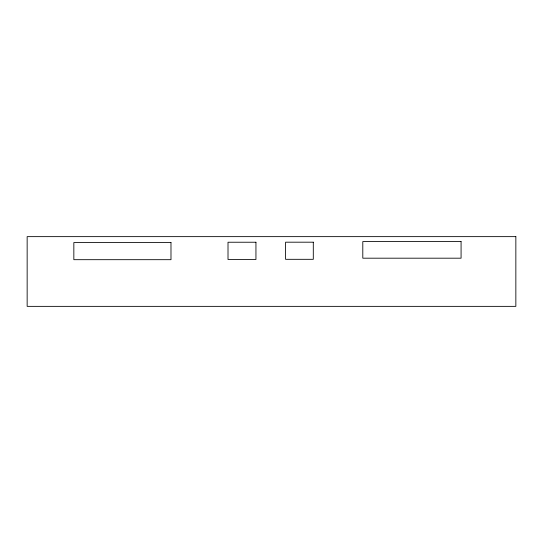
<?xml version="1.0" encoding="UTF-8"?>
<svg xmlns="http://www.w3.org/2000/svg" width="543" height="543" viewBox="0 0 543 543"><rect width="100%" height="100%" fill="white"/><g stroke="black" fill="none" stroke-linecap="round" stroke-linejoin="round"><path stroke-width="0.81" d="M515.85 236.639L27.15 236.639L27.15 306.361L515.85 306.361L515.85 236.639M461.075 241.594L362.799 241.594L362.799 258.19L461.075 258.19L461.075 241.594M255.943 242.232L228.012 242.232L228.012 259.486L255.943 259.486L255.943 242.232M313.297 242.192L285.584 242.192L285.584 259.316L313.297 259.316L313.297 242.192M170.984 242.558L73.841 242.558L73.841 259.683L170.984 259.683L170.984 242.558"/></g></svg>
